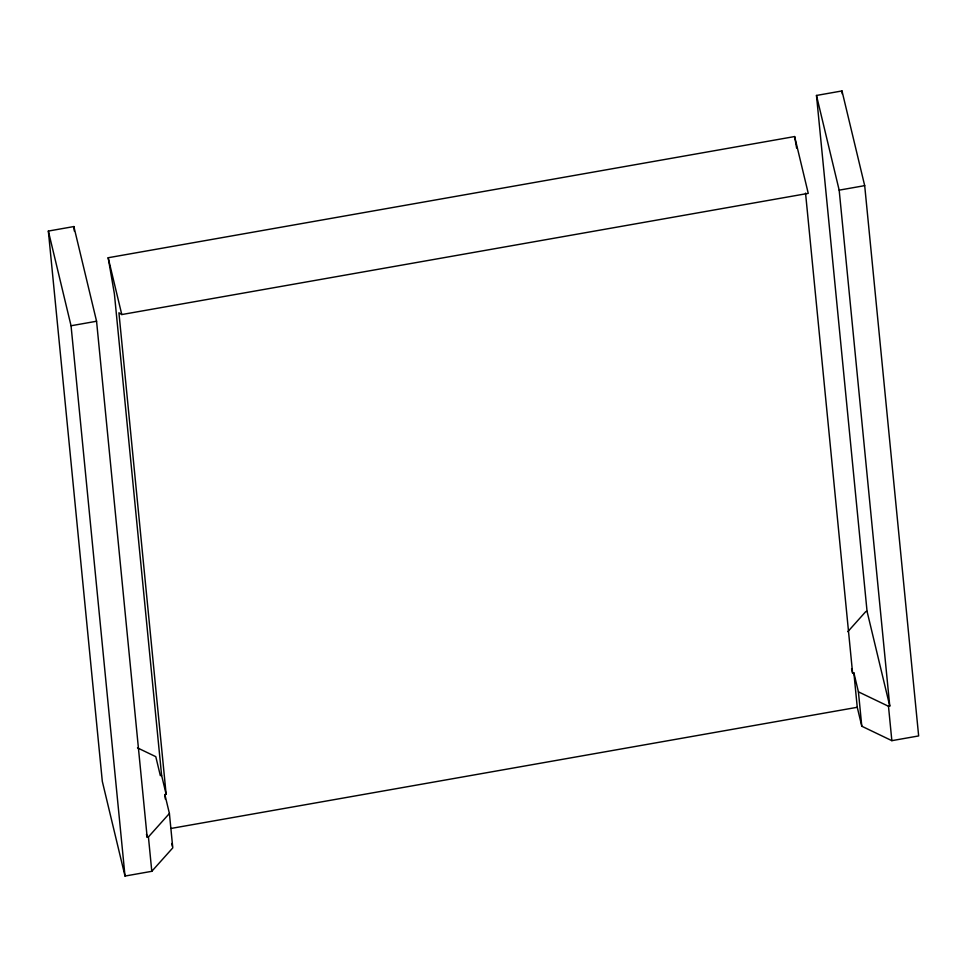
<?xml version="1.0" encoding="UTF-8"?>
<svg xmlns="http://www.w3.org/2000/svg" width="967" height="967" viewBox="0 0 967 967"><rect width="100%" height="100%" fill="white"/><g stroke="black" fill="none" stroke-linecap="round" stroke-linejoin="round"><path stroke-width="1.45" d="M146.452 834.231L147.153 837.144L148.422 836.926L169.406 813.477L164.874 794.548L166.143 794.318L118.929 312.812L121.782 314.553L808.255 193.364L794.632 136.552L108.171 257.742L114.396 293.871L161.61 775.377L166.143 794.318M147.153 837.144L96.567 321.249L73.867 226.556L48.35 231.065L102.309 781.36L125.009 876.054L151.795 871.315L172.779 847.878L169.406 813.477M847.805 631.681L865.779 611.579L867.061 611.349L816.474 95.455L841.991 90.946L864.691 185.64L918.65 735.935L891.852 740.662L861.79 726.229L857.258 707.288L853.885 672.899L852.604 673.129L851.564 668.753M125.009 876.054L71.05 325.758L96.567 321.249M853.885 672.899L858.418 691.84L888.48 706.273L889.761 706.043L839.175 190.148L864.691 185.64M161.61 775.377L160.329 775.607L155.784 756.665L137.495 747.878M171.207 828.417L857.258 707.288M816.474 95.455L839.175 190.148M867.061 611.349L889.761 706.043M108.171 257.742L121.782 314.553M48.35 231.065L71.05 325.758M171.727 843.502L172.428 846.415M794.632 136.552L796.627 148.108M841.991 90.946L842.293 93.956M888.48 706.273L891.852 740.662M858.418 691.84L861.79 726.229M805.547 193.122L852.604 673.129M164.874 794.548L165.309 799.032M148.422 836.926L151.795 871.315M73.867 226.556L74.314 231.065"/></g></svg>
